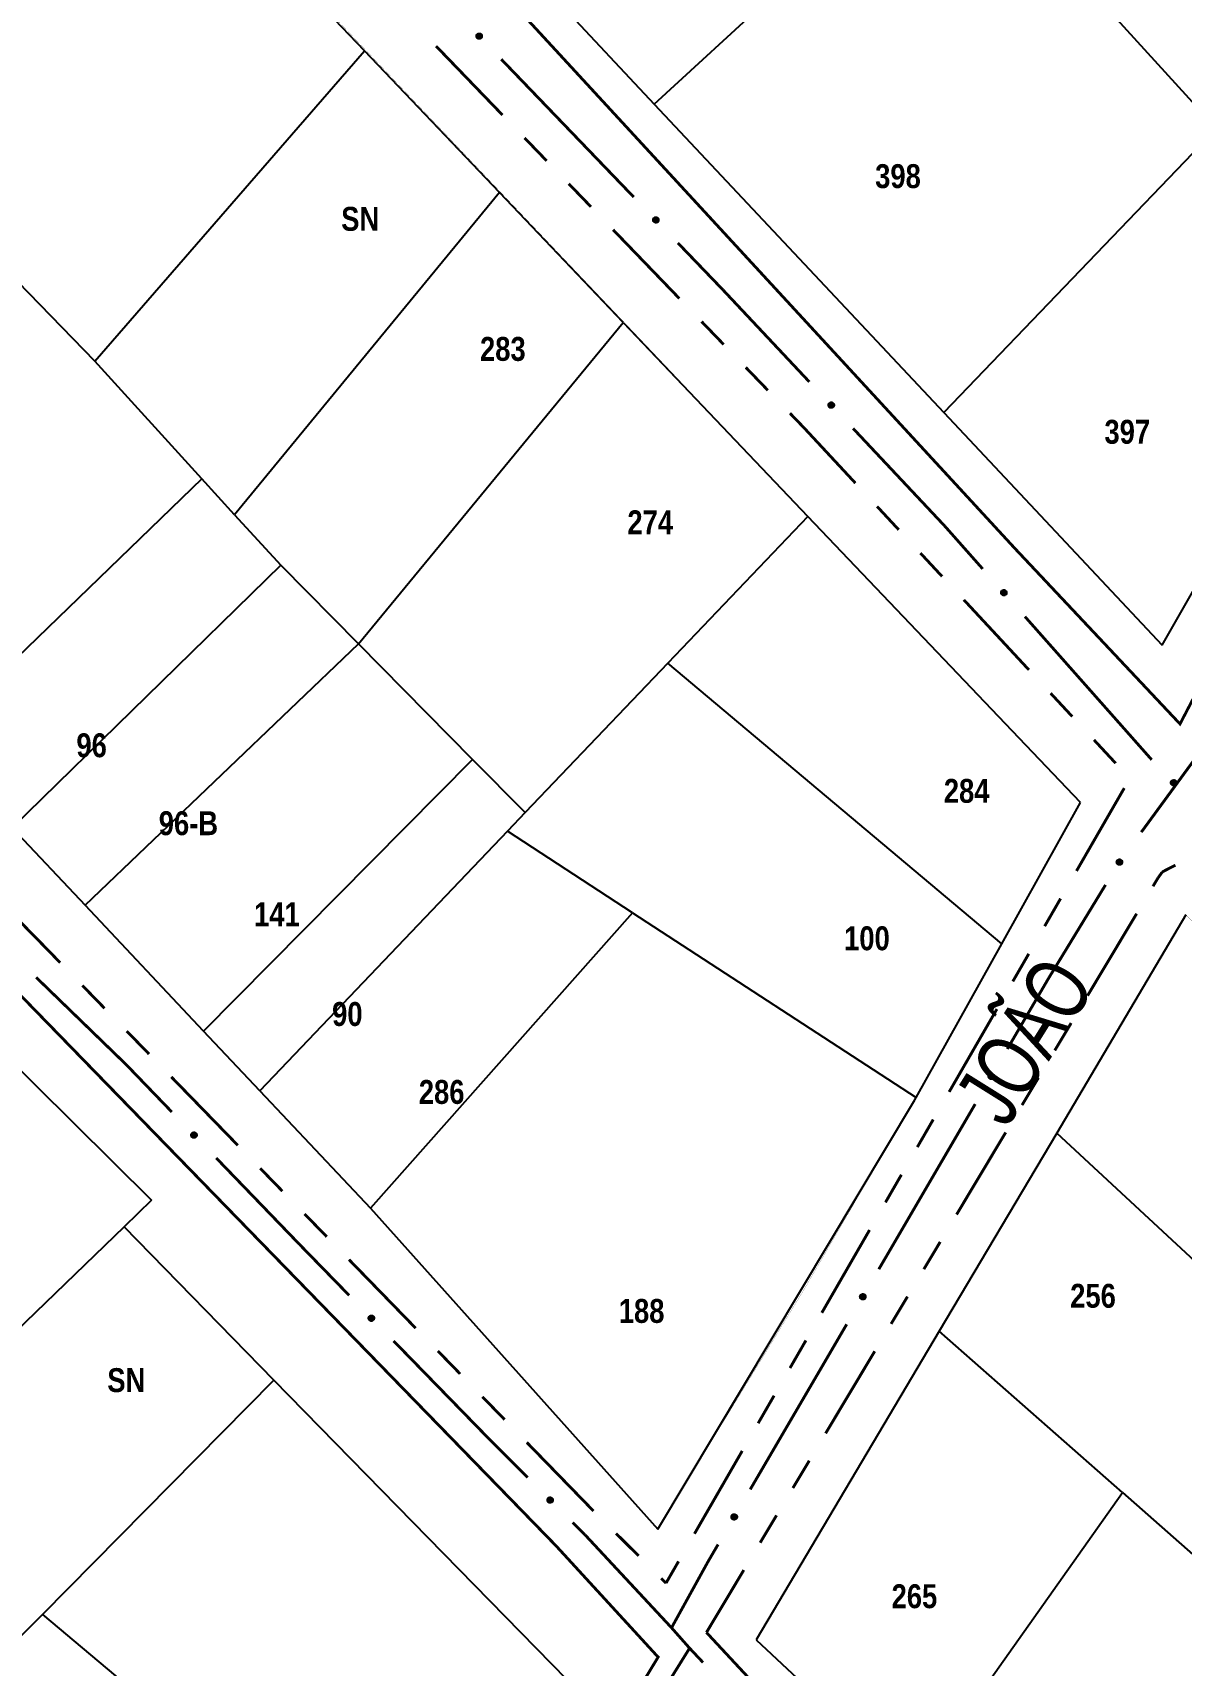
# Model space of a CAD drawing. Extents: x 201549 to 203722, y 4857623 to 4859778.
# Drawn here: x 202530.7 to 202602.8, y 4858798.1 to 4858900.6 of the extents above; entities that cross this region are included whole.
import ezdxf
from ezdxf.enums import TextEntityAlignment as Align

# ---------------------------------------------------------------- set-up
doc = ezdxf.new("R2010")
doc.units = 0
doc.header["$LTSCALE"] = 1.5
doc.header["$MEASUREMENT"] = 0
for name, color, linetype in [('CD-MALHA-LOTES', 40, 'CONTINUOUS'), ('RU-QUADRAS', 6, 'CONTINUOUS'), ('SV-EIXO-RUA-N-PAV', 6, 'CONTINUOUS'), ('SV-RUA-NAO-PAV-S-GUIA-C-GUIA', 7, 'CONTINUOUS'), ('SV-TXT-RUA-N-PAV-S-GUIA-C-GUIA', 7, 'CONTINUOUS'), ('Th_NmrPort', 1, 'CONTINUOUS')]:
    doc.layers.add(name, color=color, linetype=linetype)
doc.styles.add('ARIAL', font='ARIAL.TTF')
doc.styles.get("Standard").update_dxf_attribs({"font": 'swisscbo.ttf'})

msp = doc.modelspace()

# ---------------------------------------------------------------- linework, layer by layer
at = {"layer": 'CD-MALHA-LOTES', "linetype": 'Continuous'}
for p, q in [((202551.49, 4858899.42), (202536.34, 4858915.33)), ((202569.67, 4858896.09), (202588.12, 4858913.04)), ((202596, 4858904.39), (202604.96, 4858894.55)), ((202563.79, 4858902.35), (202569.67, 4858896.09)), ((202534.57, 4858879.96), (202551.49, 4858899.42)), ((202559.96, 4858890.53), (202551.49, 4858899.42)), ((202569.67, 4858896.09), (202587.84, 4858876.73)), ((202604.96, 4858894.55), (202587.84, 4858876.73)), ((202534.57, 4858879.96), (202523.29, 4858891.55)), ((202559.96, 4858890.53), (202543.34, 4858870.31)), ((202567.72, 4858882.39), (202559.96, 4858890.53)), ((202601.55, 4858862.13), (202614.21, 4858884.39)), ((202551.11, 4858862.22), (202567.72, 4858882.39)), ((202567.72, 4858882.39), (202579.31, 4858870.22)), ((202541.28, 4858872.58), (202534.57, 4858879.96)), ((202587.84, 4858876.73), (202601.55, 4858862.13)), ((202541.28, 4858872.58), (202524.26, 4858856.12)), ((202543.34, 4858870.31), (202541.28, 4858872.58)), ((202543.34, 4858870.31), (202546.23, 4858867.15)), ((202579.31, 4858870.22), (202570.53, 4858861.01)), ((202596.42, 4858852.26), (202579.31, 4858870.22)), ((202546.23, 4858867.15), (202529.38, 4858850.68)), ((202546.23, 4858867.15), (202551.11, 4858862.22)), ((202533.95, 4858845.83), (202551.11, 4858862.22)), ((202558.27, 4858854.97), (202551.11, 4858862.22)), ((202570.53, 4858861.01), (202561.58, 4858851.63)), ((202591.48, 4858843.39), (202570.53, 4858861.01)), ((202541.39, 4858837.93), (202558.27, 4858854.97)), ((202561.58, 4858851.63), (202558.27, 4858854.97)), ((202591.48, 4858843.39), (202596.42, 4858852.26)), ((202561.58, 4858851.63), (202560.46, 4858850.46)), ((202529.38, 4858850.68), (202533.95, 4858845.83)), ((202560.46, 4858850.46), (202544.93, 4858834.18)), ((202568.31, 4858845.35), (202560.46, 4858850.46)), ((202541.39, 4858837.93), (202533.95, 4858845.83)), ((202568.31, 4858845.35), (202551.86, 4858826.81)), ((202568.31, 4858845.35), (202586.108545, 4858833.750948)), ((202603.04, 4858845.22), (202594.93, 4858831.53)), ((202586.108545, 4858833.750948), (202591.48, 4858843.39)), ((202526.7, 4858838.63), (202538.13, 4858827.31)), ((202544.93, 4858834.18), (202541.39, 4858837.93)), ((202544.93, 4858834.18), (202551.86, 4858826.81)), ((202569.9, 4858806.68), (202586.03, 4858833.61)), ((202586.03, 4858833.61), (202586.108545, 4858833.750948)), ((202594.93, 4858831.53), (202587.56, 4858819.1)), ((202625.18, 4858803.47), (202594.93, 4858831.53)), ((202538.13, 4858827.31), (202536.4, 4858825.64)), ((202551.86, 4858826.81), (202569.9, 4858806.68)), ((202536.4, 4858825.64), (202519.94, 4858809.77)), ((202545.81, 4858816.02), (202536.4, 4858825.64)), ((202587.56, 4858819.1), (202576.07, 4858799.73)), ((202599.06, 4858808.97), (202587.56, 4858819.1)), ((202531.29, 4858801.33), (202545.81, 4858816.02)), ((202564.2, 4858797.22), (202545.81, 4858816.02)), ((202585.98, 4858790.52), (202599.06, 4858808.97)), ((202599.06, 4858808.97), (202616.12, 4858793.92)), ((202529.7, 4858799.73), (202531.29, 4858801.33)), ((202531.29, 4858801.33), (202539.54, 4858794.39)), ((202576.07, 4858799.73), (202585.98, 4858790.52))]:
    msp.add_line(p, q, dxfattribs=at)
at = {"layer": 'RU-QUADRAS', "linetype": 'Continuous'}
for points in [[(202437.96, 4859037.71, 0.01, 0.01, 0), (202462.67, 4859081.64, 0.01, 0.01, -0.0032017809), (202565.73, 4858971.96, 0.01, 0.01, 0), (202613.08, 4858922.42, 0.01, 0.01, 0), (202627.11, 4858907.06, 0.01, 0.01, 0), (202601.55, 4858862.13, 0.01, 0.01, 0), (202548.81, 4858918.26, 0.01, 0.01, 0), (202532.09, 4858937.1, 0.01, 0.01, -0.0181914684), (202505.27, 4858964.09, 0.01, 0.01, 0), (202473.85, 4858997.27, 0.01, 0.01, 0), (202458.48, 4859016.19, 0.01, 0.01, 0)], [(202405.42, 4858981.16, 0.01, 0.01, 0), (202430.84, 4859027.34, 0.01, 0.01, 0), (202476.98, 4858977.97, 0.01, 0.01, 0), (202596.42, 4858852.26, 0.01, 0.01, -0.0157830167), (202569.9, 4858806.68, 0.01, 0.01, 0), (202551.82, 4858826.86, 0.01, 0.01, -0.0050676156), (202474.07, 4858910.48, 0.01, 0.01, 0), (202443.68, 4858942.73, 0.01, 0.01, 0.0179470941)], [(202369.03, 4858932.54, 0.01, 0.01, 0), (202385.88, 4858952.76, 0.01, 0.01, 0), (202384.56, 4858954.09, 0.01, 0.01, 0), (202401.16, 4858971.92, 0.01, 0.01, 0), (202462.88, 4858906.8, 0.01, 0.01, -0.0107347229), (202504.2, 4858860.89, 0.01, 0.01, 0), (202538.13, 4858827.31, 0.01, 0.01, 0), (202536.4, 4858825.64, 0.01, 0.01, 0), (202564.2, 4858797.22, 0.01, 0.01, 0), (202537.47, 4858756.18, 0.01, 0.01, 0), (202494.23, 4858799.73, 0.01, 0.01, 0), (202495.73, 4858801.21, 0.01, 0.01, -0.0025219644)], [(202576.07, 4858799.73, 0.01, 0.01, 0), (202603.04, 4858845.22, 0.01, 0.01, 0), (202652.42, 4858794.5, 0.01, 0.01, 0), (202622.16, 4858751.76, 0.01, 0.01, 0), (202612.46, 4858763.01, 0.01, 0.01, 0), (202585.98, 4858790.52, 0.01, 0.01, 0)]]:
    msp.add_lwpolyline(points, format="xyseb", close=True, dxfattribs=at)
at = {"layer": 'SV-EIXO-RUA-N-PAV'}
for points in [[(202558.664372, 4858900.524271), (202558.71328, 4858900.524005), (202558.755259, 4858900.513776), (202558.787816, 4858900.495166), (202558.812298, 4858900.47122), (202558.834585, 4858900.443901), (202558.850978, 4858900.4114), (202558.861183, 4858900.371297), (202558.86126, 4858900.322234), (202558.847955, 4858900.279919), (202558.831418, 4858900.247024), (202558.807918, 4858900.220058), (202558.781016, 4858900.198852), (202558.746693, 4858900.18294), (202558.705952, 4858900.172996), (202558.656615, 4858900.174112), (202558.615528, 4858900.184423), (202558.58451, 4858900.203249), (202558.55755, 4858900.227046), (202558.535131, 4858900.25521), (202558.519223, 4858900.287206), (202558.509284, 4858900.328244), (202558.511031, 4858900.376925), (202558.520847, 4858900.418021), (202558.539233, 4858900.449296), (202558.563259, 4858900.475311), (202558.590388, 4858900.497998), (202558.622373, 4858900.515837), (202558.664372, 4858900.524271)], [(202569.754111, 4858888.990942), (202569.803019, 4858888.990676), (202569.844998, 4858888.980447), (202569.877556, 4858888.961837), (202569.902038, 4858888.937891), (202569.924325, 4858888.910572), (202569.940718, 4858888.878071), (202569.950922, 4858888.837968), (202569.951, 4858888.788905), (202569.937694, 4858888.74659), (202569.921158, 4858888.713695), (202569.897658, 4858888.686729), (202569.870755, 4858888.665523), (202569.836432, 4858888.649611), (202569.795691, 4858888.639667), (202569.746354, 4858888.640783), (202569.705268, 4858888.651094), (202569.674249, 4858888.66992), (202569.647289, 4858888.693717), (202569.62487, 4858888.721881), (202569.608962, 4858888.753877), (202569.599024, 4858888.794915), (202569.600771, 4858888.843596), (202569.610587, 4858888.884692), (202569.628973, 4858888.915967), (202569.652999, 4858888.941982), (202569.680128, 4858888.964669), (202569.712113, 4858888.982508), (202569.754111, 4858888.990942)], [(202580.762188, 4858877.378233), (202580.811089, 4858877.377399), (202580.852947, 4858877.366681), (202580.885285, 4858877.347694), (202580.909487, 4858877.323465), (202580.931455, 4858877.295888), (202580.947469, 4858877.263199), (202580.957206, 4858877.22298), (202580.956713, 4858877.173919), (202580.942916, 4858877.131762), (202580.925997, 4858877.099062), (202580.902185, 4858877.072371), (202580.875038, 4858877.051479), (202580.840532, 4858877.035968), (202580.799678, 4858877.026498), (202580.750358, 4858877.028188), (202580.709394, 4858877.038976), (202580.678597, 4858877.058163), (202580.651915, 4858877.082272), (202580.629825, 4858877.110694), (202580.614291, 4858877.142873), (202580.604831, 4858877.184024), (202580.607143, 4858877.232681), (202580.617437, 4858877.273661), (202580.636186, 4858877.304719), (202580.660513, 4858877.330453), (202580.687904, 4858877.352823), (202580.720094, 4858877.370288), (202580.762188, 4858877.378233)], [(202591.601418, 4858865.606871), (202591.650274, 4858865.604604), (202591.6918, 4858865.592665), (202591.723568, 4858865.572739), (202591.74705, 4858865.547811), (202591.7682, 4858865.519603), (202591.78325, 4858865.486459), (202591.791805, 4858865.445972), (202591.789875, 4858865.396947), (202591.774849, 4858865.355212), (202591.756981, 4858865.323021), (202591.732397, 4858865.297039), (202591.70465, 4858865.276951), (202591.669704, 4858865.262457), (202591.62859, 4858865.254188), (202591.579341, 4858865.257322), (202591.53871, 4858865.269305), (202591.508488, 4858865.289385), (202591.482524, 4858865.314265), (202591.461276, 4858865.343323), (202591.446691, 4858865.375943), (202591.43844, 4858865.417353), (202591.442177, 4858865.465922), (202591.453666, 4858865.506582), (202591.473317, 4858865.537078), (202591.498387, 4858865.562088), (202591.526421, 4858865.583646), (202591.559109, 4858865.600162), (202591.601418, 4858865.606871)], [(202602.238609, 4858853.678093), (202602.287358, 4858853.682037), (202602.330062, 4858853.675459), (202602.3641, 4858853.659721), (202602.390552, 4858853.63797), (202602.415107, 4858853.61267), (202602.434237, 4858853.581701), (202602.447855, 4858853.542625), (202602.452155, 4858853.493751), (202602.442541, 4858853.450448), (202602.428897, 4858853.416252), (202602.407805, 4858853.387363), (202602.382828, 4858853.36392), (202602.350001, 4858853.345113), (202602.310267, 4858853.3317), (202602.261017, 4858853.328565), (202602.219196, 4858853.335302), (202602.186672, 4858853.351389), (202602.157764, 4858853.372777), (202602.133004, 4858853.398907), (202602.114401, 4858853.429415), (202602.100968, 4858853.469446), (202602.098518, 4858853.518096), (202602.104761, 4858853.559885), (202602.120387, 4858853.592626), (202602.142085, 4858853.620612), (202602.167161, 4858853.64555), (202602.197491, 4858853.666075), (202602.238609, 4858853.678093)], [(202599.036262, 4858848.594187), (202599.048457, 4858848.546824), (202599.049253, 4858848.503623), (202599.039546, 4858848.467401), (202599.022622, 4858848.437629), (202599.001878, 4858848.409121), (202598.974622, 4858848.384993), (202598.938439, 4858848.364914), (202598.891012, 4858848.352347), (202598.846704, 4858848.354441), (202598.810683, 4858848.362057), (202598.778622, 4858848.377917), (202598.751265, 4858848.398533), (202598.727139, 4858848.427674), (202598.707149, 4858848.464541), (202598.695667, 4858848.512536), (202598.695177, 4858848.554894), (202598.705486, 4858848.589683), (202598.721635, 4858848.621814), (202598.743162, 4858848.650664), (202598.770054, 4858848.674195), (202598.807209, 4858848.694254), (202598.85473, 4858848.704959), (202598.896971, 4858848.70593), (202598.931896, 4858848.696113), (202598.963171, 4858848.679502), (202598.992018, 4858848.659043), (202599.017412, 4858848.632655), (202599.036262, 4858848.594187)], [(202590.992454, 4858835.14405), (202591.005559, 4858835.09693), (202591.007187, 4858835.053753), (202590.99818, 4858835.01735), (202590.981833, 4858834.987258), (202590.961641, 4858834.958355), (202590.934855, 4858834.933707), (202590.899066, 4858834.912935), (202590.85189, 4858834.899457), (202590.80755, 4858834.900696), (202590.771389, 4858834.907617), (202590.739028, 4858834.922856), (202590.71128, 4858834.942942), (202590.686596, 4858834.971612), (202590.6659, 4858835.008087), (202590.653495, 4858835.055852), (202590.65219, 4858835.098192), (202590.661826, 4858835.133174), (202590.677353, 4858835.16561), (202590.69832, 4858835.19487), (202590.724754, 4858835.218914), (202590.761516, 4858835.239685), (202590.808822, 4858835.251304), (202590.851036, 4858835.253089), (202590.886144, 4858835.243946), (202590.917733, 4858835.227941), (202590.946968, 4858835.208041), (202590.972867, 4858835.182147), (202590.992454, 4858835.14405)], [(202540.811019, 4858831.227248), (202540.762111, 4858831.227444), (202540.720117, 4858831.237613), (202540.687533, 4858831.256176), (202540.663017, 4858831.280088), (202540.640691, 4858831.307375), (202540.624252, 4858831.339853), (202540.61399, 4858831.379941), (202540.613843, 4858831.429004), (202540.627088, 4858831.471338), (202540.643578, 4858831.504256), (202540.667039, 4858831.531256), (202540.693911, 4858831.5525), (202540.728211, 4858831.568461), (202540.768938, 4858831.578463), (202540.818277, 4858831.577418), (202540.859378, 4858831.567165), (202540.890423, 4858831.548383), (202540.917417, 4858831.524624), (202540.939876, 4858831.496493), (202540.95583, 4858831.464519), (202540.965827, 4858831.423495), (202540.964149, 4858831.374812), (202540.954392, 4858831.333702), (202540.93605, 4858831.302401), (202540.912061, 4858831.276352), (202540.884965, 4858831.253626), (202540.853005, 4858831.235742), (202540.811019, 4858831.227248)], [(202582.92746, 4858821.325371), (202582.940565, 4858821.278252), (202582.942193, 4858821.235074), (202582.933186, 4858821.198672), (202582.916839, 4858821.168579), (202582.896648, 4858821.139677), (202582.869861, 4858821.115028), (202582.834072, 4858821.094256), (202582.786896, 4858821.080778), (202582.742556, 4858821.082017), (202582.706395, 4858821.088939), (202582.674035, 4858821.104178), (202582.646286, 4858821.124263), (202582.621602, 4858821.152934), (202582.600906, 4858821.189409), (202582.588502, 4858821.237173), (202582.587196, 4858821.279514), (202582.596833, 4858821.314495), (202582.612359, 4858821.346931), (202582.633327, 4858821.376191), (202582.65976, 4858821.400235), (202582.696522, 4858821.421007), (202582.743828, 4858821.432626), (202582.786043, 4858821.43441), (202582.82115, 4858821.425267), (202582.852739, 4858821.409262), (202582.881975, 4858821.389363), (202582.907873, 4858821.363468), (202582.92746, 4858821.325371)], [(202551.943321, 4858819.734245), (202551.894412, 4858819.734177), (202551.852364, 4858819.744119), (202551.81968, 4858819.762505), (202551.795035, 4858819.786283), (202551.772562, 4858819.81345), (202551.755947, 4858819.845838), (202551.745468, 4858819.88587), (202551.745055, 4858819.934931), (202551.758071, 4858819.977336), (202551.774382, 4858820.010343), (202551.797697, 4858820.03747), (202551.824454, 4858820.058859), (202551.858667, 4858820.075005), (202551.899339, 4858820.085228), (202551.948683, 4858820.08445), (202551.989839, 4858820.07442), (202552.020985, 4858820.055806), (202552.048107, 4858820.032194), (202552.070719, 4858820.004184), (202552.086845, 4858819.972297), (202552.097064, 4858819.931328), (202552.09565, 4858819.882637), (202552.086115, 4858819.841474), (202552.067944, 4858819.810075), (202552.044096, 4858819.783896), (202552.017123, 4858819.761024), (202551.985261, 4858819.742967), (202551.943321, 4858819.734245)], [(202563.166145, 4858808.32883), (202563.117241, 4858808.328137), (202563.075069, 4858808.337542), (202563.042153, 4858808.355509), (202563.017207, 4858808.378971), (202562.994388, 4858808.405848), (202562.977361, 4858808.438022), (202562.966373, 4858808.477917), (202562.965333, 4858808.526969), (202562.977807, 4858808.569537), (202562.993695, 4858808.602749), (202563.016662, 4858808.630171), (202563.043143, 4858808.6519), (202563.077148, 4858808.668482), (202563.117687, 4858808.679223), (202563.167036, 4858808.679074), (202563.208316, 4858808.669571), (202563.239698, 4858808.651356), (202563.267119, 4858808.628092), (202563.290086, 4858808.600373), (202563.306618, 4858808.568695), (202563.317359, 4858808.52786), (202563.316567, 4858808.479154), (202563.307559, 4858808.437873), (202563.289789, 4858808.406244), (202563.266278, 4858808.379763), (202563.239599, 4858808.356549), (202563.20797, 4858808.338086), (202563.166145, 4858808.32883)], [(202574.856071, 4858807.510335), (202574.869141, 4858807.463206), (202574.870738, 4858807.420027), (202574.861704, 4858807.383631), (202574.845335, 4858807.353551), (202574.825122, 4858807.324663), (202574.798318, 4858807.300034), (202574.762513, 4858807.279289), (202574.715327, 4858807.265845), (202574.670988, 4858807.267117), (202574.634832, 4858807.274065), (202574.602483, 4858807.289328), (202574.574749, 4858807.309433), (202574.550086, 4858807.338122), (202574.529417, 4858807.374612), (202574.517048, 4858807.422386), (202574.515773, 4858807.464727), (202574.525435, 4858807.499702), (202574.540986, 4858807.532126), (202574.561975, 4858807.561371), (202574.588426, 4858807.585396), (202574.625203, 4858807.60614), (202574.672517, 4858807.617724), (202574.714733, 4858807.619478), (202574.749834, 4858807.610309), (202574.781412, 4858807.594281), (202574.810632, 4858807.57436), (202574.836512, 4858807.548446), (202574.856071, 4858807.510335)]]:
    msp.add_lwpolyline(points, close=True, dxfattribs=at)
for points in [[(202558.509284, 4858900.328244), (202558.705952, 4858900.172996)], [(202558.511031, 4858900.376925), (202558.746693, 4858900.18294)], [(202558.513922, 4858900.350877), (202558.723843, 4858900.179808)], [(202558.516721, 4858900.395214), (202558.75982, 4858900.193578)], [(202558.519223, 4858900.287206), (202558.656615, 4858900.174112)], [(202558.519786, 4858900.305405), (202558.675572, 4858900.178824)], [(202558.520847, 4858900.418021), (202558.781016, 4858900.198852)], [(202558.530643, 4858900.26852), (202558.631272, 4858900.183553)], [(202558.531891, 4858900.430624), (202558.792014, 4858900.211283)], [(202558.535131, 4858900.25521), (202558.615528, 4858900.184423)], [(202558.539233, 4858900.449296), (202558.807918, 4858900.220058)], [(202558.552736, 4858900.460132), (202558.816566, 4858900.232997)], [(202558.563259, 4858900.475311), (202558.831418, 4858900.247024)], [(202558.580239, 4858900.484684), (202558.837524, 4858900.268293)], [(202558.590388, 4858900.497998), (202558.847955, 4858900.279919)], [(202558.609557, 4858900.50341), (202558.851748, 4858900.304686)], [(202558.622373, 4858900.515837), (202558.86126, 4858900.322234)], [(202558.642659, 4858900.518201), (202558.857423, 4858900.348002)], [(202558.664372, 4858900.524271), (202558.861183, 4858900.371297)], [(202558.691006, 4858900.523044), (202558.850651, 4858900.396387)], [(202558.71328, 4858900.524005), (202558.850978, 4858900.4114)], [(202558.737235, 4858900.518277), (202558.835935, 4858900.433348)], [(202558.755259, 4858900.513776), (202558.834585, 4858900.443901)], [(202569.599024, 4858888.794915), (202569.795691, 4858888.639667)], [(202569.600771, 4858888.843596), (202569.836432, 4858888.649611)], [(202569.603661, 4858888.817548), (202569.813583, 4858888.646479)], [(202569.606461, 4858888.861885), (202569.849559, 4858888.660249)], [(202569.608962, 4858888.753877), (202569.746354, 4858888.640783)], [(202569.609525, 4858888.772076), (202569.765311, 4858888.645495)], [(202569.610587, 4858888.884692), (202569.870755, 4858888.665523)], [(202569.620382, 4858888.735191), (202569.721011, 4858888.650224)], [(202569.621631, 4858888.897295), (202569.881753, 4858888.677954)], [(202569.62487, 4858888.721881), (202569.705268, 4858888.651094)], [(202569.628973, 4858888.915967), (202569.897658, 4858888.686729)], [(202569.642475, 4858888.926803), (202569.906305, 4858888.699668)], [(202569.652999, 4858888.941982), (202569.921158, 4858888.713695)], [(202569.669978, 4858888.951355), (202569.927263, 4858888.734964)], [(202569.680128, 4858888.964669), (202569.937694, 4858888.74659)], [(202569.699297, 4858888.970081), (202569.941488, 4858888.771357)], [(202569.712113, 4858888.982508), (202569.951, 4858888.788905)], [(202569.732398, 4858888.984872), (202569.947162, 4858888.814673)], [(202569.754111, 4858888.990942), (202569.950922, 4858888.837968)], [(202569.780746, 4858888.989715), (202569.940391, 4858888.863058)], [(202569.803019, 4858888.990676), (202569.940718, 4858888.878071)], [(202569.826975, 4858888.984948), (202569.925674, 4858888.900019)], [(202569.844998, 4858888.980447), (202569.924325, 4858888.910572)], [(202580.604831, 4858877.184024), (202580.799678, 4858877.026498)], [(202580.607143, 4858877.232681), (202580.840532, 4858877.035968)], [(202580.609731, 4858877.206602), (202580.817648, 4858877.033101)], [(202580.613046, 4858877.250903), (202580.853782, 4858877.046452)], [(202580.614291, 4858877.142873), (202580.750358, 4858877.028188)], [(202580.615065, 4858877.161064), (202580.769368, 4858877.032679)], [(202580.617437, 4858877.273661), (202580.875038, 4858877.051479)], [(202580.625493, 4858877.124056), (202580.725126, 4858877.037923)], [(202580.628627, 4858877.286134), (202580.88618, 4858877.063781)], [(202580.629825, 4858877.110694), (202580.709394, 4858877.038976)], [(202580.636186, 4858877.304719), (202580.902185, 4858877.072371)], [(202580.649813, 4858877.315397), (202580.910983, 4858877.085209)], [(202580.660513, 4858877.330453), (202580.925997, 4858877.099062)], [(202580.6776, 4858877.339627), (202580.93235, 4858877.120258)], [(202580.687904, 4858877.352823), (202580.942916, 4858877.131762)], [(202580.707135, 4858877.358011), (202580.946997, 4858877.156483)], [(202580.720094, 4858877.370288), (202580.956713, 4858877.173919)], [(202580.740406, 4858877.372417), (202580.953175, 4858877.19973)], [(202580.762188, 4858877.378233), (202580.957206, 4858877.22298)], [(202580.788806, 4858877.376696), (202580.946967, 4858877.248191)], [(202580.811089, 4858877.377399), (202580.947469, 4858877.263199)], [(202580.834977, 4858877.371392), (202580.932682, 4858877.28532)], [(202580.852947, 4858877.366681), (202580.931455, 4858877.295888)], [(202591.43844, 4858865.417353), (202591.62859, 4858865.254188)], [(202591.442177, 4858865.465922), (202591.669704, 4858865.262457)], [(202591.443999, 4858865.439778), (202591.646746, 4858865.260262)], [(202591.446691, 4858865.375943), (202591.579341, 4858865.257322)], [(202591.447998, 4858865.394103), (202591.598474, 4858865.261255)], [(202591.448611, 4858865.483963), (202591.683256, 4858865.272549)], [(202591.453666, 4858865.506582), (202591.70465, 4858865.276951)], [(202591.457337, 4858865.356805), (202591.554405, 4858865.267792)], [(202591.461276, 4858865.343323), (202591.53871, 4858865.269305)], [(202591.465217, 4858865.518722), (202591.716147, 4858865.288922)], [(202591.473317, 4858865.537078), (202591.732397, 4858865.297039)], [(202591.487251, 4858865.547352), (202591.741567, 4858865.309614)], [(202591.498387, 4858865.562088), (202591.756981, 4858865.323021)], [(202591.515735, 4858865.570759), (202591.763952, 4858865.344022)], [(202591.526421, 4858865.583646), (202591.774849, 4858865.355212)], [(202591.545796, 4858865.588269), (202591.779653, 4858865.379803)], [(202591.559109, 4858865.600162), (202591.789875, 4858865.396947)], [(202591.579475, 4858865.601694), (202591.787095, 4858865.42285)], [(202591.601418, 4858865.606871), (202591.791805, 4858865.445972)], [(202591.62798, 4858865.604555), (202591.782309, 4858865.471472)], [(202591.650274, 4858865.604604), (202591.78325, 4858865.486459)], [(202591.673975, 4858865.5979), (202591.769117, 4858865.509004)], [(202591.6918, 4858865.592665), (202591.7682, 4858865.519603)], [(202602.098518, 4858853.518096), (202602.350001, 4858853.345113)], [(202602.100968, 4858853.469446), (202602.310267, 4858853.3317)], [(202602.102613, 4858853.536807), (202602.362164, 4858853.356842)], [(202602.10364, 4858853.492394), (202602.327506, 4858853.340026)], [(202602.104761, 4858853.559885), (202602.382828, 4858853.36392)], [(202602.113396, 4858853.447595), (202602.279498, 4858853.334892)], [(202602.114401, 4858853.429415), (202602.261017, 4858853.328565)], [(202602.114679, 4858853.573391), (202602.392715, 4858853.377252)], [(202602.120387, 4858853.592626), (202602.407805, 4858853.387363)], [(202602.127387, 4858853.411781), (202602.234956, 4858853.33579)], [(202602.132907, 4858853.604583), (202602.415307, 4858853.400999)], [(202602.133004, 4858853.398907), (202602.219196, 4858853.335302)], [(202602.142085, 4858853.620612), (202602.428897, 4858853.416252)], [(202602.158195, 4858853.631411), (202602.433149, 4858853.437967)], [(202602.167161, 4858853.64555), (202602.442541, 4858853.450448)], [(202602.185793, 4858853.652591), (202602.444188, 4858853.47545)], [(202602.197491, 4858853.666075), (202602.452155, 4858853.493751)], [(202602.217499, 4858853.670177), (202602.446114, 4858853.519093)], [(202602.238609, 4858853.678093), (202602.447855, 4858853.542625)], [(202602.26525, 4858853.679162), (202602.435203, 4858853.566716)], [(202602.287358, 4858853.682037), (202602.434237, 4858853.581701)], [(202602.311717, 4858853.678392), (202602.41736, 4858853.602273)], [(202602.330062, 4858853.675459), (202602.415107, 4858853.61267)], [(202598.743162, 4858848.650664), (202598.695177, 4858848.554894)], [(202598.770054, 4858848.674195), (202598.695667, 4858848.512536)], [(202598.754891, 4858848.658393), (202598.698345, 4858848.539447)], [(202598.787796, 4858848.678284), (202598.705051, 4858848.495404)], [(202598.807209, 4858848.694254), (202598.707149, 4858848.464541)], [(202598.830277, 4858848.695532), (202598.718292, 4858848.448973)], [(202598.85473, 4858848.704959), (202598.727139, 4858848.427674)], [(202598.873866, 4858848.704113), (202598.740769, 4858848.417688)], [(202598.896971, 4858848.70593), (202598.751265, 4858848.398533)], [(202598.91197, 4858848.698459), (202598.766087, 4858848.391063)], [(202598.931896, 4858848.696113), (202598.778622, 4858848.377917)], [(202598.945813, 4858848.685814), (202598.793337, 4858848.372849)], [(202598.963171, 4858848.679502), (202598.810683, 4858848.362057)], [(202598.976558, 4858848.665469), (202598.832806, 4858848.361568)], [(202598.992018, 4858848.659043), (202598.846704, 4858848.354441)], [(202599.002132, 4858848.641884), (202598.871621, 4858848.357078)], [(202599.017412, 4858848.632655), (202598.891012, 4858848.352347)], [(202599.024864, 4858848.613639), (202598.914954, 4858848.362619)], [(202599.036262, 4858848.594187), (202598.938439, 4858848.364914)], [(202599.041856, 4858848.568118), (202598.960021, 4858848.381487)], [(202599.048457, 4858848.546824), (202598.974622, 4858848.384993)], [(202599.049017, 4858848.522199), (202598.992016, 4858848.405128)], [(202599.049253, 4858848.503623), (202599.001878, 4858848.409121)], [(202590.69832, 4858835.19487), (202590.65219, 4858835.098192)], [(202590.724754, 4858835.218914), (202590.653495, 4858835.055852)], [(202590.709898, 4858835.202823), (202590.655654, 4858835.08281)], [(202590.742414, 4858835.223344), (202590.663207, 4858835.038904)], [(202590.761516, 4858835.239685), (202590.6659, 4858835.008087)], [(202590.784554, 4858835.241407), (202590.677341, 4858834.992737)], [(202590.808822, 4858835.251304), (202590.686596, 4858834.971612)], [(202590.82797, 4858835.250827), (202590.700416, 4858834.961891)], [(202590.851036, 4858835.253089), (202590.71128, 4858834.942942)], [(202590.866177, 4858835.245907), (202590.726242, 4858834.935758)], [(202590.886144, 4858835.243946), (202590.739028, 4858834.922856)], [(202590.900256, 4858835.233917), (202590.753838, 4858834.918072)], [(202590.917733, 4858835.227941), (202590.771389, 4858834.907617)], [(202590.931388, 4858835.214168), (202590.793517, 4858834.907554)], [(202590.946968, 4858835.208041), (202590.80755, 4858834.900696)], [(202590.957411, 4858835.19108), (202590.832411, 4858834.903813)], [(202590.972867, 4858835.182147), (202590.85189, 4858834.899457)], [(202590.980683, 4858835.163279), (202590.87563, 4858834.910188)], [(202590.992454, 4858835.14405), (202590.899066, 4858834.912935)], [(202590.99855, 4858835.118093), (202590.920324, 4858834.92992)], [(202591.005559, 4858835.09693), (202590.934855, 4858834.933707)], [(202591.006593, 4858835.072321), (202590.951859, 4858834.954174)], [(202591.007187, 4858835.053753), (202590.961641, 4858834.958355)], [(202540.853005, 4858831.235742), (202540.613843, 4858831.429004)], [(202540.811019, 4858831.227248), (202540.61399, 4858831.379941)], [(202540.832723, 4858831.233348), (202540.617717, 4858831.403241)], [(202540.865804, 4858831.248187), (202540.62333, 4858831.446565)], [(202540.762111, 4858831.227444), (202540.624252, 4858831.339853)], [(202540.784383, 4858831.228437), (202540.624557, 4858831.354866)], [(202540.884965, 4858831.253626), (202540.627088, 4858831.471338)], [(202540.895095, 4858831.266955), (202540.637502, 4858831.482978)], [(202540.912061, 4858831.276352), (202540.643578, 4858831.504256)], [(202540.922563, 4858831.291546), (202540.65841, 4858831.518304)], [(202540.93605, 4858831.302401), (202540.667039, 4858831.531256)], [(202540.943366, 4858831.321084), (202540.682931, 4858831.540054)], [(202540.954392, 4858831.333702), (202540.693911, 4858831.5525)], [(202540.958485, 4858831.356515), (202540.715099, 4858831.557804)], [(202540.964149, 4858831.374812), (202540.728211, 4858831.568461)], [(202540.961221, 4858831.400856), (202540.751056, 4858831.571626)], [(202540.965827, 4858831.423495), (202540.768938, 4858831.578463)], [(202540.955293, 4858831.44632), (202540.799327, 4858831.572678)], [(202540.95583, 4858831.464519), (202540.818277, 4858831.577418)], [(202540.944383, 4858831.483189), (202540.843633, 4858831.568013)], [(202540.939876, 4858831.496493), (202540.859378, 4858831.567165)], [(202540.738147, 4858831.233138), (202540.639326, 4858831.317926)], [(202540.720117, 4858831.237613), (202540.640691, 4858831.307375)], [(202582.633327, 4858821.376191), (202582.587196, 4858821.279514)], [(202582.65976, 4858821.400235), (202582.588502, 4858821.237173)], [(202582.644904, 4858821.384145), (202582.59066, 4858821.264131)], [(202582.67742, 4858821.404666), (202582.598214, 4858821.220225)], [(202582.696522, 4858821.421007), (202582.600906, 4858821.189409)], [(202582.719561, 4858821.422729), (202582.612347, 4858821.174058)], [(202582.743828, 4858821.432626), (202582.621602, 4858821.152934)], [(202582.762976, 4858821.432148), (202582.635422, 4858821.143212)], [(202582.786043, 4858821.43441), (202582.646286, 4858821.124263)], [(202582.801183, 4858821.427229), (202582.661248, 4858821.11708)], [(202582.82115, 4858821.425267), (202582.674035, 4858821.104178)], [(202582.835263, 4858821.415239), (202582.688844, 4858821.099394)], [(202582.852739, 4858821.409262), (202582.706395, 4858821.088939)], [(202582.866394, 4858821.395489), (202582.728523, 4858821.088876)], [(202582.881975, 4858821.389363), (202582.742556, 4858821.082017)], [(202582.892417, 4858821.372402), (202582.767417, 4858821.085135)], [(202582.907873, 4858821.363468), (202582.786896, 4858821.080778)], [(202582.91569, 4858821.3446), (202582.810636, 4858821.091509)], [(202582.92746, 4858821.325371), (202582.834072, 4858821.094256)], [(202582.933556, 4858821.299415), (202582.855331, 4858821.111242)], [(202582.940565, 4858821.278252), (202582.869861, 4858821.115028)], [(202582.9416, 4858821.253642), (202582.886865, 4858821.135495)], [(202582.942193, 4858821.235074), (202582.896648, 4858821.139677)], [(202552.090085, 4858819.864309), (202551.845613, 4858820.064278)], [(202552.09565, 4858819.882637), (202551.858667, 4858820.075005)], [(202552.092581, 4858819.908664), (202551.881495, 4858820.078294)], [(202552.097064, 4858819.931328), (202551.899339, 4858820.085228)], [(202552.086407, 4858819.954095), (202551.929759, 4858820.079608)], [(202552.086845, 4858819.972297), (202551.948683, 4858820.08445)], [(202552.075297, 4858819.990905), (202551.974089, 4858820.075182)], [(202552.070719, 4858820.004184), (202551.989839, 4858820.07442)], [(202551.985261, 4858819.742967), (202551.745055, 4858819.934931)], [(202551.943321, 4858819.734245), (202551.745468, 4858819.88587)], [(202551.964992, 4858819.740463), (202551.749069, 4858819.90919)], [(202551.997991, 4858819.755481), (202551.754447, 4858819.952543)], [(202551.894412, 4858819.734177), (202551.755947, 4858819.845838)], [(202551.916679, 4858819.73529), (202551.756171, 4858819.860852)], [(202552.017123, 4858819.761024), (202551.758071, 4858819.977336)], [(202552.027181, 4858819.774407), (202551.768422, 4858819.989033)], [(202551.870418, 4858819.739741), (202551.77114, 4858819.823993)], [(202551.852364, 4858819.744119), (202551.772562, 4858819.81345)], [(202552.044096, 4858819.783896), (202551.774382, 4858820.010343)], [(202552.054516, 4858819.799147), (202551.789138, 4858820.024471)], [(202552.067944, 4858819.810075), (202551.797697, 4858820.03747)], [(202552.075158, 4858819.828797), (202551.813541, 4858820.046353)], [(202552.086115, 4858819.841474), (202551.824454, 4858820.058859)], [(202563.20797, 4858808.338086), (202562.965333, 4858808.526969)], [(202563.166145, 4858808.32883), (202562.966373, 4858808.477917)], [(202563.187734, 4858808.335324), (202562.969675, 4858808.501281)], [(202563.22054, 4858808.350762), (202562.9745, 4858808.5447)], [(202563.117241, 4858808.328137), (202562.977361, 4858808.438022)], [(202563.139491, 4858808.329535), (202562.977394, 4858808.453038)], [(202563.239599, 4858808.356549), (202562.977807, 4858808.569537)], [(202563.249486, 4858808.370059), (202562.988008, 4858808.581364)], [(202563.093178, 4858808.333395), (202562.992832, 4858808.416373)], [(202563.266278, 4858808.379763), (202562.993695, 4858808.602749)], [(202563.075069, 4858808.337542), (202562.994388, 4858808.405848)], [(202563.276502, 4858808.395146), (202563.00827, 4858808.617064)], [(202563.289789, 4858808.406244), (202563.016662, 4858808.630171)], [(202563.296764, 4858808.425057), (202563.032391, 4858808.639256)], [(202563.307559, 4858808.437873), (202563.043143, 4858808.6519)], [(202563.311237, 4858808.460757), (202563.064232, 4858808.657589)], [(202563.316567, 4858808.479154), (202563.077148, 4858808.668482)], [(202563.313167, 4858808.50514), (202563.099932, 4858808.672062)], [(202563.317359, 4858808.52786), (202563.117687, 4858808.679223)], [(202563.306413, 4858808.550489), (202563.148175, 4858808.673991)], [(202563.306618, 4858808.568695), (202563.167036, 4858808.679074)], [(202563.294834, 4858808.587154), (202563.192559, 4858808.670132)], [(202563.290086, 4858808.600373), (202563.208316, 4858808.669571)], [(202574.561975, 4858807.561371), (202574.515773, 4858807.464727)], [(202574.588426, 4858807.585396), (202574.517048, 4858807.422386)], [(202574.573558, 4858807.569316), (202574.519226, 4858807.449342)], [(202574.606089, 4858807.589813), (202574.526747, 4858807.405431)], [(202574.625203, 4858807.60614), (202574.529417, 4858807.374612)], [(202574.648243, 4858807.607845), (202574.540847, 4858807.359254)], [(202574.672517, 4858807.617724), (202574.550086, 4858807.338122)], [(202574.691665, 4858807.617233), (202574.563899, 4858807.32839)], [(202574.714733, 4858807.619478), (202574.574749, 4858807.309433)], [(202574.729868, 4858807.612285), (202574.589706, 4858807.302239)], [(202574.749834, 4858807.610309), (202574.602483, 4858807.289328)], [(202574.763939, 4858807.60027), (202574.617289, 4858807.284533)], [(202574.781412, 4858807.594281), (202574.634832, 4858807.274065)], [(202574.795056, 4858807.580498), (202574.65696, 4858807.273985)], [(202574.810632, 4858807.57436), (202574.670988, 4858807.267117)], [(202574.821063, 4858807.557391), (202574.695852, 4858807.270216)], [(202574.836512, 4858807.548446), (202574.715327, 4858807.265845)], [(202574.844314, 4858807.529572), (202574.739075, 4858807.276559)], [(202574.856071, 4858807.510335), (202574.762513, 4858807.279289)], [(202574.862147, 4858807.484374), (202574.783784, 4858807.296258)], [(202574.869141, 4858807.463206), (202574.798318, 4858807.300034)], [(202574.870158, 4858807.438596), (202574.815336, 4858807.320489)], [(202574.870738, 4858807.420027), (202574.825122, 4858807.324663)]]:
    msp.add_lwpolyline(points, dxfattribs=at)
at = {"layer": 'SV-EIXO-RUA-N-PAV', "const_width": 0.18}
for points in [[(202560.070826, 4858898.902737), (202568.388131, 4858890.252741)], [(202571.160565, 4858887.369408), (202573.933, 4858884.486076)], [(202573.933, 4858884.486076), (202573.980326, 4858884.436857)], [(202573.980326, 4858884.436857), (202579.41098, 4858878.655839)], [(202582.149682, 4858875.740447), (202587.627085, 4858869.909662)], [(202587.627085, 4858869.909662), (202587.91125, 4858869.607164)], [(202587.91125, 4858869.607164), (202590.288208, 4858866.923502)], [(202592.940349, 4858863.929149), (202600.896772, 4858854.946091)], [(202604.209025, 4858855.828941), (202600.240553, 4858850.405363)], [(202597.995583, 4858847.09892), (202594.871938, 4858841.976143)], [(202594.871938, 4858841.976143), (202594.416183, 4858841.228703)], [(202536.531994, 4858835.823341), (202530.883045, 4858841.295761)], [(202594.416183, 4858841.228703), (202591.833081, 4858836.80278)], [(202536.625712, 4858835.726152), (202536.531994, 4858835.823341)], [(202539.402255, 4858832.846775), (202536.625712, 4858835.726152)], [(202589.816833, 4858833.34811), (202583.768087, 4858822.984101)], [(202547.404246, 4858824.548414), (202542.178797, 4858829.967398)], [(202547.733716, 4858824.210422), (202547.404246, 4858824.548414)], [(202550.525808, 4858821.346121), (202547.733716, 4858824.210422)], [(202581.751839, 4858819.529432), (202580.239653, 4858816.93843)], [(202559.081849, 4858812.568803), (202553.3179, 4858818.481819)], [(202580.239653, 4858816.93843), (202579.815945, 4858816.212443)], [(202579.815945, 4858816.212443), (202575.697917, 4858809.168447)], [(202559.606852, 4858812.0438), (202559.081849, 4858812.568803)], [(202561.728172, 4858809.92248), (202559.606852, 4858812.0438)], [(202565.323326, 4858806.327326), (202564.556599, 4858807.094053)], [(202565.947291, 4858805.657142), (202565.323326, 4858806.327326)], [(202570.759452, 4858800.488524), (202565.947291, 4858805.657142)], [(202573.67913, 4858805.71526), (202573.174434, 4858804.851963)], [(202573.049981, 4858804.639084), (202571.23645, 4858801.35287)], [(202573.174434, 4858804.851963), (202573.049981, 4858804.639084)], [(202571.23645, 4858801.35287), (202570.759452, 4858800.488524)], [(202571.38123, 4858799.786185), (202570.759452, 4858800.488524)], [(202571.892646, 4858799.208508), (202571.38123, 4858799.786185)], [(202571.892646, 4858799.208508), (202565.557436, 4858789.017084)], [(202572.049042, 4858799.041956), (202571.892646, 4858799.208508)], [(202572.733575, 4858798.312975), (202572.049042, 4858799.041956)]]:
    msp.add_lwpolyline(points, dxfattribs=at)
at = {"layer": 'SV-RUA-NAO-PAV-S-GUIA-C-GUIA', "const_width": 0.18}
msp.add_lwpolyline([(202433, 4859037.690722), (202433.935014, 4859036.654921), (202509.595496, 4858957.925782), (202592.304101, 4858868.212825), (202602.670103, 4858857.195876), (202629.886598, 4858909.278351), (202608.946731, 4858931.808784), (202528.258488, 4859017.124877), (202468.775252, 4859082.006601), (202464.982116, 4859086.143989), (202462.963428, 4859088.189896), (202459.288264, 4859081.940719), (202446.494013, 4859060.185628)], close=True, dxfattribs=at)
for points in [[(202318.585681, 4858981.045359), (202375.850118, 4858919.006972), (202406.755485, 4858888.811313), (202418.582189, 4858876.174739), (202457.692817, 4858834.385888), (202526.282239, 4858763.924023), (202540.597938, 4858748.360825), (202559.278351, 4858781.082474), (202569.917526, 4858798.649485), (202563.522843, 4858805.617436), (202529.033623, 4858841.06623), (202497.909206, 4858872.824618), (202467.668284, 4858907.49019), (202424.334233, 4858953.765118), (202419.282654, 4858959.024078), (202395.214661, 4858984.080132), (202372.316186, 4859008.76432), (202326.670103, 4859056.804124), (202318.586408, 4859064.715287)], [(202560.14763, 4858895.404205), (202555.982959, 4858899.723408)], [(202562.924077, 4858892.524736), (202561.535854, 4858893.964471)], [(202565.700524, 4858889.645267), (202564.312301, 4858891.085002)], [(202571.253418, 4858883.886329), (202567.088748, 4858888.205533)], [(202574.029866, 4858881.00686), (202572.641642, 4858882.446595)], [(202576.806313, 4858878.127392), (202575.418089, 4858879.567126)], [(202579.082482, 4858875.766764), (202578.194536, 4858876.687657)], [(202579.573137, 4858875.238813), (202579.082482, 4858875.766764)], [(202582.296176, 4858872.308786), (202579.573137, 4858875.238813)], [(202585.019216, 4858869.37876), (202583.657696, 4858870.843773)], [(202587.742256, 4858866.448734), (202586.380736, 4858867.913747)], [(202593.188335, 4858860.588681), (202589.103776, 4858864.98372)], [(202595.911375, 4858857.658654), (202594.549855, 4858859.123668)], [(202598.634414, 4858854.728628), (202597.272895, 4858856.193641)], [(202596.174241, 4858847.972117), (202599.171088, 4858853.170089)], [(202601.515492, 4858847.850461), (202601.278351, 4858847.515464)], [(202601.559874, 4858847.913158), (202601.515492, 4858847.850461)], [(202602.380733, 4858848.335603), (202601.559874, 4858847.913158)], [(202601.278351, 4858847.515464), (202600.975538, 4858847.00961)], [(202528.191579, 4858846.510606), (202530.991349, 4858843.653809)], [(202594.176343, 4858844.506803), (202595.175292, 4858846.23946)], [(202599.948292, 4858845.293578), (202596.866556, 4858840.145481)], [(202530.991349, 4858843.653809), (202531.329834, 4858843.308429)], [(202531.329834, 4858843.308429), (202532.387286, 4858842.221556)], [(202592.178445, 4858841.041488), (202593.177394, 4858842.774145)], [(202533.781965, 4858840.788073), (202535.176644, 4858839.354591)], [(202588.18265, 4858834.110859), (202591.179496, 4858839.308831)], [(202595.839311, 4858838.429448), (202594.812065, 4858836.713416)], [(202536.571323, 4858837.921109), (202537.966002, 4858836.487627)], [(202539.36068, 4858835.054145), (202543.544717, 4858830.753698)], [(202593.78482, 4858834.997384), (202592.757575, 4858833.281351)], [(202586.184752, 4858830.645545), (202587.183701, 4858832.378202)], [(202591.730329, 4858831.565319), (202588.648593, 4858826.417222)], [(202544.939395, 4858829.320216), (202546.334074, 4858827.886734)], [(202584.186854, 4858827.18023), (202585.185803, 4858828.912887)], [(202547.728753, 4858826.453252), (202549.123432, 4858825.01977)], [(202580.191059, 4858820.249601), (202583.187905, 4858825.447573)], [(202587.621347, 4858824.70119), (202586.594102, 4858822.985158)], [(202550.518111, 4858823.586288), (202554.702147, 4858819.285841)], [(202585.566857, 4858821.269125), (202584.539611, 4858819.553093)], [(202578.193161, 4858816.784287), (202579.19211, 4858818.516944)], [(202556.096826, 4858817.852359), (202557.491505, 4858816.418877)], [(202583.512366, 4858817.837061), (202580.43063, 4858812.688964)], [(202558.886183, 4858814.985395), (202560.280862, 4858813.551913)], [(202576.195263, 4858813.318972), (202577.194212, 4858815.051629)], [(202561.675541, 4858812.118431), (202565.162238, 4858808.534725)], [(202572.199467, 4858806.388343), (202575.196314, 4858811.586315)], [(202579.403384, 4858810.972931), (202578.376139, 4858809.256899)], [(202565.162238, 4858808.534725), (202565.848256, 4858807.829621)], [(202565.848256, 4858807.829621), (202565.859765, 4858807.81817)], [(202577.348893, 4858807.540867), (202576.321648, 4858805.824835)], [(202567.277571, 4858806.407557), (202568.695376, 4858804.996945)], [(202570.412371, 4858803.28866), (202571.200519, 4858804.655686)], [(202570.113181, 4858803.586332), (202570.412371, 4858803.28866)], [(202575.294403, 4858804.108802), (202573.239912, 4858800.676738)], [(202573.239912, 4858800.676738), (202572.950754, 4858800.193695)], [(202572.950754, 4858800.193695), (202577.037166, 4858795.800377)]]:
    msp.add_lwpolyline(points, dxfattribs=at)

# ---------------------------------------------------------------- texts
at = {"layer": 'SV-TXT-RUA-N-PAV-S-GUIA-C-GUIA', "style": 'ARIAL', "width": 0.7}
msp.add_text('JOÃO', height=4, rotation=58, dxfattribs=at).set_placement((202591.782395, 4858831.760739))
at = {"layer": 'Th_NmrPort', "color": 1}
for s, p in [('398', (202583.538554, 4858891.567271)), ('SN', (202550.028554, 4858888.887271)), ('283', (202558.738554, 4858880.727271)), ('397', (202597.928554, 4858875.527271)), ('274', (202567.988554, 4858869.847271)), ('96', (202533.408554, 4858855.857271)), ('284', (202587.848554, 4858852.997271)), ('96-B', (202538.578554, 4858850.967271)), ('141', (202544.558554, 4858845.257271)), ('100', (202581.588554, 4858843.747271)), ('90', (202549.458554, 4858838.997271)), ('286', (202554.898554, 4858834.107271)), ('188', (202567.448554, 4858820.367271)), ('256', (202595.778554, 4858821.317271)), ('SN', (202535.348554, 4858816.027271)), ('265', (202584.568554, 4858802.467271))]:
    msp.add_text(s, height=1.5, dxfattribs=at).set_placement(p, align=Align.MIDDLE_LEFT)

doc.saveas('drawing.dxf')
